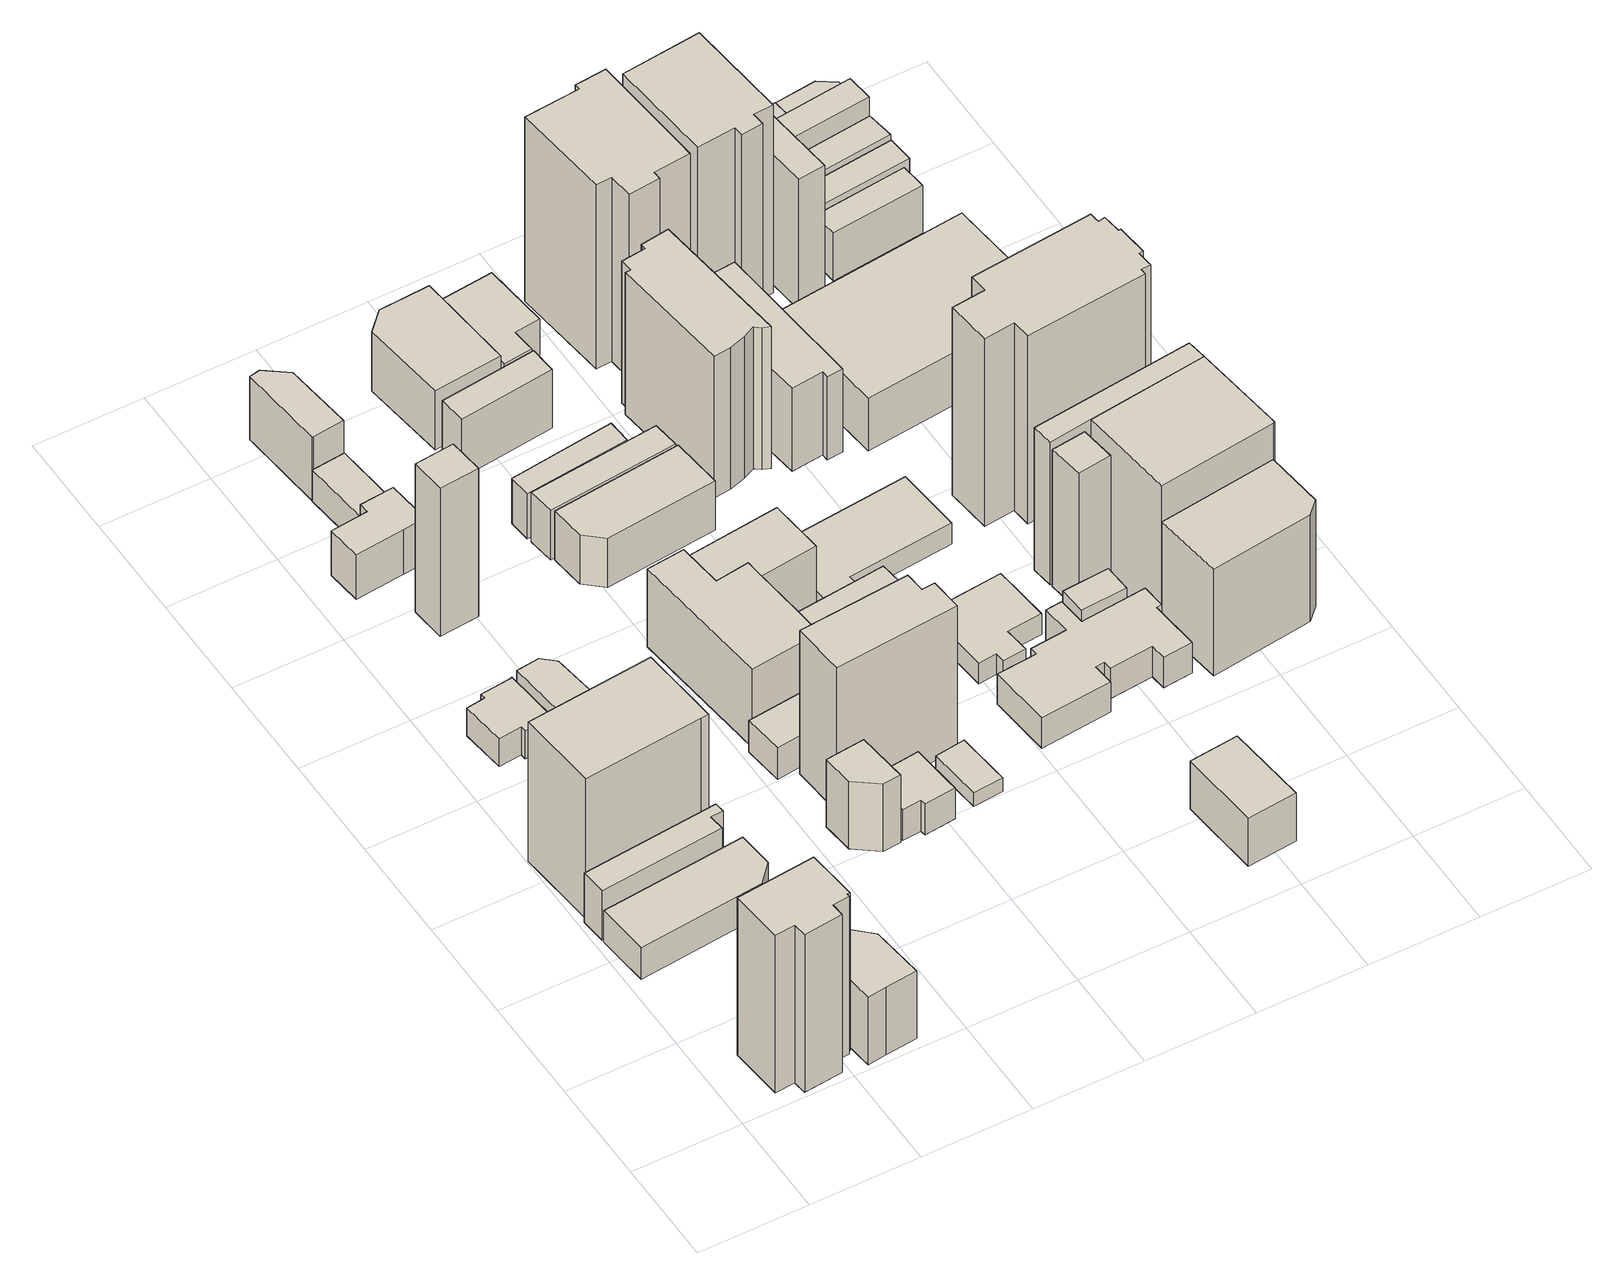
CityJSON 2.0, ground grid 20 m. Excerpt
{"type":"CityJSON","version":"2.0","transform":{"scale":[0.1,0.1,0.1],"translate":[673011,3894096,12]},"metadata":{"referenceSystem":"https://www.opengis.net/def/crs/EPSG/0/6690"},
"CityObjects":{
"building1":{"type":"Building","attributes":{"class":"9999","usage":"412","measuredHeight":35,"storeysAboveGround":12,"BuildingDetailAttribute.totalFloorArea":1967.22,"BuildingDetailAttribute.buildingFootprintArea":163.94,"BuildingDetailAttribute.buildingRoofEdgeArea":163.94,"BuildingDetailAttribute.urbanPlanType":"21","BuildingDetailAttribute.landUseType":"211","BuildingDetailAttribute.surveyYear":2021,"BuildingIDAttribute.prefecture":"23","BuildingIDAttribute.city":"23106"},"address":[{"country":"日本","locality":"愛知県名古屋市中区丸の内二丁目１４０８"}],"geometry":[{"type":"Solid","lod":"1","boundaries":[[[[0,1,2,3,4,5,6,7,8,9]],[[8,10,11,9]],[[7,12,10,8]],[[6,13,12,7]],[[5,14,13,6]],[[4,15,14,5]],[[3,16,15,4]],[[2,17,16,3]],[[1,18,17,2]],[[0,19,18,1]],[[9,11,19,0]],[[10,12,13,14,15,16,17,18,19,11]]]]}]},
"building2":{"type":"Building","attributes":{"class":"3001","usage":"402","measuredHeight":7.3,"storeysAboveGround":1,"BuildingDetailAttribute.totalFloorArea":253.87,"BuildingDetailAttribute.buildingFootprintArea":253.87,"BuildingDetailAttribute.buildingRoofEdgeArea":253.87,"BuildingDetailAttribute.urbanPlanType":"21","BuildingDetailAttribute.landUseType":"213","BuildingDetailAttribute.surveyYear":2021,"BuildingIDAttribute.prefecture":"23","BuildingIDAttribute.city":"23106"},"address":[{"country":"日本","locality":"愛知県名古屋市"}],"geometry":[{"type":"Solid","lod":"1","boundaries":[[[[20,21,22,23,24]],[[23,25,26,24]],[[22,27,25,23]],[[21,28,27,22]],[[20,29,28,21]],[[24,26,29,20]],[[25,27,28,29,26]]]]}]},
"building3":{"type":"Building","attributes":{"class":"3003","usage":"414","measuredHeight":11.6,"storeysAboveGround":3,"BuildingDetailAttribute.totalFloorArea":333.64,"BuildingDetailAttribute.buildingFootprintArea":111.21,"BuildingDetailAttribute.buildingRoofEdgeArea":111.21,"BuildingDetailAttribute.urbanPlanType":"21","BuildingDetailAttribute.landUseType":"211","BuildingDetailAttribute.surveyYear":2021,"BuildingIDAttribute.prefecture":"23","BuildingIDAttribute.city":"23106"},"address":[{"country":"日本","locality":"愛知県名古屋市"}],"geometry":[{"type":"Solid","lod":"1","boundaries":[[[[30,31,32,33,34,35]],[[34,36,37,35]],[[33,38,36,34]],[[32,39,38,33]],[[31,40,39,32]],[[30,41,40,31]],[[35,37,41,30]],[[36,38,39,40,41,37]]]]}]},
"building4":{"type":"Building","attributes":{"class":"3002","usage":"401","measuredHeight":17,"storeysAboveGround":4,"BuildingDetailAttribute.totalFloorArea":493.16,"BuildingDetailAttribute.buildingFootprintArea":123.29,"BuildingDetailAttribute.buildingRoofEdgeArea":123.29,"BuildingDetailAttribute.urbanPlanType":"21","BuildingDetailAttribute.landUseType":"212","BuildingDetailAttribute.surveyYear":2021,"BuildingIDAttribute.prefecture":"23","BuildingIDAttribute.city":"23106"},"address":[{"country":"日本","locality":"愛知県名古屋市"}],"geometry":[{"type":"Solid","lod":"1","boundaries":[[[[42,43,44,45,46,47,48]],[[47,49,50,48]],[[46,51,49,47]],[[45,52,51,46]],[[44,53,52,45]],[[43,54,53,44]],[[42,55,54,43]],[[48,50,55,42]],[[49,51,52,53,54,55,50]]]]}]},
"building5":{"type":"Building","attributes":{"class":"3002","usage":"401","measuredHeight":33,"storeysAboveGround":9,"BuildingDetailAttribute.totalFloorArea":3153.85,"BuildingDetailAttribute.buildingFootprintArea":350.43,"BuildingDetailAttribute.buildingRoofEdgeArea":350.43,"BuildingDetailAttribute.urbanPlanType":"21","BuildingDetailAttribute.landUseType":"212","BuildingDetailAttribute.surveyYear":2021,"BuildingIDAttribute.prefecture":"23","BuildingIDAttribute.city":"23106"},"address":[{"country":"日本","locality":"愛知県名古屋市"}],"geometry":[{"type":"Solid","lod":"1","boundaries":[[[[56,57,58,59,60]],[[59,61,62,60]],[[58,63,61,59]],[[57,64,63,58]],[[56,65,64,57]],[[60,62,65,56]],[[61,63,64,65,62]]]]}]},
"building6":{"type":"Building","attributes":{"class":"3001","usage":"411","measuredHeight":8.2,"storeysAboveGround":2,"BuildingDetailAttribute.totalFloorArea":179.06,"BuildingDetailAttribute.buildingFootprintArea":89.53,"BuildingDetailAttribute.buildingRoofEdgeArea":89.53,"BuildingDetailAttribute.urbanPlanType":"21","BuildingDetailAttribute.landUseType":"211","BuildingDetailAttribute.surveyYear":2021,"BuildingIDAttribute.prefecture":"23","BuildingIDAttribute.city":"23106"},"address":[{"country":"日本","locality":"愛知県名古屋市"}],"geometry":[{"type":"Solid","lod":"1","boundaries":[[[[66,67,68,69,70,71,72,73,74]],[[73,75,76,74]],[[72,77,75,73]],[[71,78,77,72]],[[70,79,78,71]],[[69,80,79,70]],[[68,81,80,69]],[[67,82,81,68]],[[66,83,82,67]],[[74,76,83,66]],[[75,77,78,79,80,81,82,83,76]]]]}]},
"building7":{"type":"Building","attributes":{"class":"3001","usage":"402","measuredHeight":7.1,"storeysAboveGround":2,"BuildingDetailAttribute.totalFloorArea":137.17,"BuildingDetailAttribute.buildingFootprintArea":68.58,"BuildingDetailAttribute.buildingRoofEdgeArea":68.58,"BuildingDetailAttribute.urbanPlanType":"21","BuildingDetailAttribute.landUseType":"223","BuildingDetailAttribute.surveyYear":2021,"BuildingIDAttribute.prefecture":"23","BuildingIDAttribute.city":"23106"},"address":[{"country":"日本","locality":"愛知県名古屋市"}],"geometry":[{"type":"Solid","lod":"1","boundaries":[[[[84,85,86,87,88]],[[87,89,90,88]],[[86,91,89,87]],[[85,92,91,86]],[[84,93,92,85]],[[88,90,93,84]],[[89,91,92,93,90]]]]}]},
"building8":{"type":"Building","attributes":{"class":"9999","usage":"414","measuredHeight":33.9,"storeysAboveGround":2,"BuildingDetailAttribute.totalFloorArea":96.45,"BuildingDetailAttribute.buildingFootprintArea":48.23,"BuildingDetailAttribute.buildingRoofEdgeArea":48.23,"BuildingDetailAttribute.urbanPlanType":"21","BuildingDetailAttribute.landUseType":"211","BuildingDetailAttribute.surveyYear":2021,"BuildingIDAttribute.prefecture":"23","BuildingIDAttribute.city":"23106"},"address":[{"country":"日本","locality":"愛知県名古屋市"}],"geometry":[{"type":"Solid","lod":"1","boundaries":[[[[94,95,96,97]],[[96,98,99,97]],[[95,100,98,96]],[[94,101,100,95]],[[97,99,101,94]],[[98,100,101,99]]]]}]},
"building9":{"type":"Building","attributes":{"class":"3001","usage":"413","measuredHeight":24.9,"storeysAboveGround":2,"BuildingDetailAttribute.totalFloorArea":191.97,"BuildingDetailAttribute.buildingFootprintArea":95.98,"BuildingDetailAttribute.buildingRoofEdgeArea":95.98,"BuildingDetailAttribute.urbanPlanType":"21","BuildingDetailAttribute.landUseType":"212","BuildingDetailAttribute.surveyYear":2021,"BuildingIDAttribute.prefecture":"23","BuildingIDAttribute.city":"23106"},"address":[{"country":"日本","locality":"愛知県名古屋市"}],"geometry":[{"type":"Solid","lod":"1","boundaries":[[[[102,103,104,105,106,107,108]],[[107,109,110,108]],[[106,111,109,107]],[[105,112,111,106]],[[104,113,112,105]],[[103,114,113,104]],[[102,115,114,103]],[[108,110,115,102]],[[109,111,112,113,114,115,110]]]]}]},
"building10":{"type":"Building","attributes":{"class":"9999","usage":"413","measuredHeight":33,"storeysAboveGround":2,"BuildingDetailAttribute.totalFloorArea":150.13,"BuildingDetailAttribute.buildingFootprintArea":75.07,"BuildingDetailAttribute.buildingRoofEdgeArea":75.07,"BuildingDetailAttribute.urbanPlanType":"21","BuildingDetailAttribute.landUseType":"212","BuildingDetailAttribute.surveyYear":2021,"BuildingIDAttribute.prefecture":"23","BuildingIDAttribute.city":"23106"},"address":[{"country":"日本","locality":"愛知県名古屋市"}],"geometry":[{"type":"Solid","lod":"1","boundaries":[[[[116,117,118,119]],[[118,120,121,119]],[[117,122,120,118]],[[116,123,122,117]],[[119,121,123,116]],[[120,122,123,121]]]]}]},
"building11":{"type":"Building","attributes":{"class":"3002","usage":"401","measuredHeight":17.7,"storeysAboveGround":4,"BuildingDetailAttribute.totalFloorArea":360.26,"BuildingDetailAttribute.buildingFootprintArea":90.07,"BuildingDetailAttribute.buildingRoofEdgeArea":90.07,"BuildingDetailAttribute.urbanPlanType":"21","BuildingDetailAttribute.landUseType":"212","BuildingDetailAttribute.surveyYear":2021,"BuildingIDAttribute.prefecture":"23","BuildingIDAttribute.city":"23106"},"address":[{"country":"日本","locality":"愛知県名古屋市"}],"geometry":[{"type":"Solid","lod":"1","boundaries":[[[[124,125,126,127,128,129]],[[128,130,131,129]],[[127,132,130,128]],[[126,133,132,127]],[[125,134,133,126]],[[124,135,134,125]],[[129,131,135,124]],[[130,132,133,134,135,131]]]]}]},
"building12":{"type":"Building","attributes":{"class":"3002","usage":"402","measuredHeight":32,"storeysAboveGround":4,"BuildingDetailAttribute.totalFloorArea":243.17,"BuildingDetailAttribute.buildingFootprintArea":60.79,"BuildingDetailAttribute.buildingRoofEdgeArea":60.79,"BuildingDetailAttribute.urbanPlanType":"21","BuildingDetailAttribute.landUseType":"212","BuildingDetailAttribute.surveyYear":2021,"BuildingIDAttribute.prefecture":"23","BuildingIDAttribute.city":"23106"},"address":[{"country":"日本","locality":"愛知県名古屋市"}],"geometry":[{"type":"Solid","lod":"1","boundaries":[[[[136,137,138,139,140]],[[139,141,142,140]],[[138,143,141,139]],[[137,144,143,138]],[[136,145,144,137]],[[140,142,145,136]],[[141,143,144,145,142]]]]}]},
"building13":{"type":"Building","attributes":{"class":"3001","usage":"411","measuredHeight":9,"storeysAboveGround":2,"BuildingDetailAttribute.totalFloorArea":138.53,"BuildingDetailAttribute.buildingFootprintArea":69.26,"BuildingDetailAttribute.buildingRoofEdgeArea":69.26,"BuildingDetailAttribute.urbanPlanType":"21","BuildingDetailAttribute.landUseType":"211","BuildingDetailAttribute.surveyYear":2021,"BuildingIDAttribute.prefecture":"23","BuildingIDAttribute.city":"23106"},"address":[{"country":"日本","locality":"愛知県名古屋市"}],"geometry":[{"type":"Solid","lod":"1","boundaries":[[[[146,147,148,149]],[[148,150,151,149]],[[147,152,150,148]],[[146,153,152,147]],[[149,151,153,146]],[[150,152,153,151]]]]}]},
"building14":{"type":"Building","attributes":{"class":"3001","usage":"413","measuredHeight":8.8,"storeysAboveGround":2,"BuildingDetailAttribute.totalFloorArea":172.26,"BuildingDetailAttribute.buildingFootprintArea":86.13,"BuildingDetailAttribute.buildingRoofEdgeArea":86.13,"BuildingDetailAttribute.urbanPlanType":"21","BuildingDetailAttribute.landUseType":"212","BuildingDetailAttribute.surveyYear":2021,"BuildingIDAttribute.prefecture":"23","BuildingIDAttribute.city":"23106"},"address":[{"country":"日本","locality":"愛知県名古屋市"}],"geometry":[{"type":"Solid","lod":"1","boundaries":[[[[154,155,156,157,158,159]],[[158,160,161,159]],[[157,162,160,158]],[[156,163,162,157]],[[155,164,163,156]],[[154,165,164,155]],[[159,161,165,154]],[[160,162,163,164,165,161]]]]}]},
"building15":{"type":"Building","attributes":{"class":"9999","usage":"402","measuredHeight":18.3,"storeysAboveGround":4,"BuildingDetailAttribute.totalFloorArea":1229.22,"BuildingDetailAttribute.buildingFootprintArea":307.3,"BuildingDetailAttribute.buildingRoofEdgeArea":307.3,"BuildingDetailAttribute.urbanPlanType":"21","BuildingDetailAttribute.landUseType":"212","BuildingDetailAttribute.surveyYear":2021,"BuildingIDAttribute.prefecture":"23","BuildingIDAttribute.city":"23106"},"address":[{"country":"日本","locality":"愛知県名古屋市"}],"geometry":[{"type":"Solid","lod":"1","boundaries":[[[[166,167,168,169,170,171,172,173,174,175]],[[174,176,177,175]],[[173,178,176,174]],[[172,179,178,173]],[[171,180,179,172]],[[170,181,180,171]],[[169,182,181,170]],[[168,183,182,169]],[[167,184,183,168]],[[166,185,184,167]],[[175,177,185,166]],[[176,178,179,180,181,182,183,184,185,177]]]]}]},
"building16":{"type":"Building","attributes":{"class":"3002","usage":"401","measuredHeight":36.9,"storeysAboveGround":9,"BuildingDetailAttribute.totalFloorArea":1918.7,"BuildingDetailAttribute.buildingFootprintArea":213.19,"BuildingDetailAttribute.buildingRoofEdgeArea":213.19,"BuildingDetailAttribute.urbanPlanType":"21","BuildingDetailAttribute.landUseType":"212","BuildingDetailAttribute.surveyYear":2021,"BuildingIDAttribute.prefecture":"23","BuildingIDAttribute.city":"23106"},"address":[{"country":"日本","locality":"愛知県名古屋市"}],"geometry":[{"type":"Solid","lod":"1","boundaries":[[[[186,187,188,189,190,191]],[[190,192,193,191]],[[189,194,192,190]],[[188,195,194,189]],[[187,196,195,188]],[[186,197,196,187]],[[191,193,197,186]],[[192,194,195,196,197,193]]]]}]},
"building17":{"type":"Building","attributes":{"class":"3001","usage":"431","measuredHeight":-9999,"storeysAboveGround":1,"BuildingDetailAttribute.totalFloorArea":55.11,"BuildingDetailAttribute.buildingFootprintArea":55.11,"BuildingDetailAttribute.buildingRoofEdgeArea":55.11,"BuildingDetailAttribute.urbanPlanType":"21","BuildingDetailAttribute.landUseType":"213","BuildingDetailAttribute.surveyYear":2021,"BuildingIDAttribute.prefecture":"23","BuildingIDAttribute.city":"23106"},"address":[{"country":"日本","locality":"愛知県名古屋市"}],"geometry":[{"type":"Solid","lod":"1","boundaries":[[[[198,199,200,201]],[[200,202,203,201]],[[199,204,202,200]],[[198,205,204,199]],[[201,203,205,198]],[[202,204,205,203]]]]}]},
"building18":{"type":"Building","attributes":{"class":"3002","usage":"411","measuredHeight":13,"storeysAboveGround":3,"BuildingDetailAttribute.totalFloorArea":243.88,"BuildingDetailAttribute.buildingFootprintArea":81.29,"BuildingDetailAttribute.buildingRoofEdgeArea":81.29,"BuildingDetailAttribute.urbanPlanType":"21","BuildingDetailAttribute.landUseType":"211","BuildingDetailAttribute.surveyYear":2021,"BuildingIDAttribute.prefecture":"23","BuildingIDAttribute.city":"23106"},"address":[{"country":"日本","locality":"愛知県名古屋市"}],"geometry":[{"type":"Solid","lod":"1","boundaries":[[[[206,207,208,209]],[[208,210,211,209]],[[207,212,210,208]],[[206,213,212,207]],[[209,211,213,206]],[[210,212,213,211]]]]}]},
"building19":{"type":"Building","attributes":{"class":"3001","usage":"401","measuredHeight":13.9,"storeysAboveGround":3,"BuildingDetailAttribute.totalFloorArea":665.16,"BuildingDetailAttribute.buildingFootprintArea":221.72,"BuildingDetailAttribute.buildingRoofEdgeArea":221.72,"BuildingDetailAttribute.urbanPlanType":"21","BuildingDetailAttribute.landUseType":"212","BuildingDetailAttribute.surveyYear":2021,"BuildingIDAttribute.prefecture":"23","BuildingIDAttribute.city":"23106"},"address":[{"country":"日本","locality":"愛知県名古屋市"}],"geometry":[{"type":"Solid","lod":"1","boundaries":[[[[214,215,216,217,218]],[[217,219,220,218]],[[216,221,219,217]],[[215,222,221,216]],[[214,223,222,215]],[[218,220,223,214]],[[219,221,222,223,220]]]]}]},
"building20":{"type":"Building","attributes":{"class":"9999","usage":"402","measuredHeight":17.3,"storeysAboveGround":4,"BuildingDetailAttribute.totalFloorArea":688.52,"BuildingDetailAttribute.buildingFootprintArea":172.13,"BuildingDetailAttribute.buildingRoofEdgeArea":172.13,"BuildingDetailAttribute.urbanPlanType":"21","BuildingDetailAttribute.landUseType":"212","BuildingDetailAttribute.surveyYear":2021,"BuildingIDAttribute.prefecture":"23","BuildingIDAttribute.city":"23106"},"address":[{"country":"日本","locality":"愛知県名古屋市"}],"geometry":[{"type":"Solid","lod":"1","boundaries":[[[[174,173,172,224,225,175]],[[225,226,227,175]],[[224,228,226,225]],[[172,229,228,224]],[[173,230,229,172]],[[174,231,230,173]],[[175,227,231,174]],[[226,228,229,230,231,227]]]]}]},
"building21":{"type":"Building","attributes":{"class":"3002","usage":"402","measuredHeight":18.3,"storeysAboveGround":4,"BuildingDetailAttribute.totalFloorArea":977.71,"BuildingDetailAttribute.buildingFootprintArea":244.43,"BuildingDetailAttribute.buildingRoofEdgeArea":244.43,"BuildingDetailAttribute.urbanPlanType":"21","BuildingDetailAttribute.landUseType":"212","BuildingDetailAttribute.surveyYear":2021,"BuildingIDAttribute.prefecture":"23","BuildingIDAttribute.city":"23106"},"address":[{"country":"日本","locality":"愛知県名古屋市"}],"geometry":[{"type":"Solid","lod":"1","boundaries":[[[[232,233,234,235,236,237,238,239]],[[238,240,183,239]],[[237,241,240,238]],[[236,242,241,237]],[[235,243,242,236]],[[234,244,243,235]],[[233,185,244,234]],[[232,184,185,233]],[[239,183,184,232]],[[240,241,242,243,244,185,184,183]]]]}]},
"building22":{"type":"Building","attributes":{"class":"3002","usage":"401","measuredHeight":14,"storeysAboveGround":3,"BuildingDetailAttribute.totalFloorArea":354.34,"BuildingDetailAttribute.buildingFootprintArea":118.11,"BuildingDetailAttribute.buildingRoofEdgeArea":118.11,"BuildingDetailAttribute.urbanPlanType":"21","BuildingDetailAttribute.landUseType":"212","BuildingDetailAttribute.surveyYear":2021,"BuildingIDAttribute.prefecture":"23","BuildingIDAttribute.city":"23106"},"address":[{"country":"日本","locality":"愛知県名古屋市"}],"geometry":[{"type":"Solid","lod":"1","boundaries":[[[[245,246,247,248]],[[247,249,250,248]],[[246,251,249,247]],[[245,252,251,246]],[[248,250,252,245]],[[249,251,252,250]]]]}]},
"building23":{"type":"Building","attributes":{"class":"3002","usage":"422","measuredHeight":16,"storeysAboveGround":4,"BuildingDetailAttribute.totalFloorArea":348.71,"BuildingDetailAttribute.buildingFootprintArea":87.18,"BuildingDetailAttribute.buildingRoofEdgeArea":87.18,"BuildingDetailAttribute.urbanPlanType":"21","BuildingDetailAttribute.landUseType":"214","BuildingDetailAttribute.surveyYear":2021,"BuildingIDAttribute.prefecture":"23","BuildingIDAttribute.city":"23106"},"address":[{"country":"日本","locality":"愛知県名古屋市"}],"geometry":[{"type":"Solid","lod":"1","boundaries":[[[[253,254,255,256]],[[255,257,258,256]],[[254,259,257,255]],[[253,260,259,254]],[[256,258,260,253]],[[257,259,260,258]]]]}]},
"building24":{"type":"Building","attributes":{"class":"3002","usage":"422","measuredHeight":17.1,"storeysAboveGround":3,"BuildingDetailAttribute.totalFloorArea":712.61,"BuildingDetailAttribute.buildingFootprintArea":237.54,"BuildingDetailAttribute.buildingRoofEdgeArea":237.54,"BuildingDetailAttribute.urbanPlanType":"21","BuildingDetailAttribute.landUseType":"214","BuildingDetailAttribute.surveyYear":2021,"BuildingIDAttribute.prefecture":"23","BuildingIDAttribute.city":"23106"},"address":[{"country":"日本","locality":"愛知県名古屋市"}],"geometry":[{"type":"Solid","lod":"1","boundaries":[[[[261,262,263,264,265]],[[264,266,267,265]],[[263,268,266,264]],[[262,269,268,263]],[[261,270,269,262]],[[265,267,270,261]],[[266,268,269,270,267]]]]}]},
"building25":{"type":"Building","attributes":{"class":"3001","usage":"402","measuredHeight":10,"storeysAboveGround":2,"BuildingDetailAttribute.totalFloorArea":295.57,"BuildingDetailAttribute.buildingFootprintArea":147.79,"BuildingDetailAttribute.buildingRoofEdgeArea":147.79,"BuildingDetailAttribute.urbanPlanType":"21","BuildingDetailAttribute.landUseType":"212","BuildingDetailAttribute.surveyYear":2021,"BuildingIDAttribute.prefecture":"23","BuildingIDAttribute.city":"23106"},"address":[{"country":"日本","locality":"愛知県名古屋市"}],"geometry":[{"type":"Solid","lod":"1","boundaries":[[[[271,272,273,274,275,276]],[[275,277,278,276]],[[274,279,277,275]],[[273,280,279,274]],[[272,281,280,273]],[[271,282,281,272]],[[276,278,282,271]],[[277,279,280,281,282,278]]]]}]},
"building26":{"type":"Building","attributes":{"class":"3001","usage":"402","measuredHeight":13.3,"storeysAboveGround":1,"BuildingDetailAttribute.totalFloorArea":451.7,"BuildingDetailAttribute.buildingFootprintArea":451.7,"BuildingDetailAttribute.buildingRoofEdgeArea":451.7,"BuildingDetailAttribute.urbanPlanType":"21","BuildingDetailAttribute.landUseType":"212","BuildingDetailAttribute.surveyYear":2021,"BuildingIDAttribute.prefecture":"23","BuildingIDAttribute.city":"23106"},"address":[{"country":"日本","locality":"愛知県名古屋市"}],"geometry":[{"type":"Solid","lod":"1","boundaries":[[[[235,234,283,284,285,286,287,288,289,290,291,292,236]],[[292,293,294,236]],[[291,295,293,292]],[[290,296,295,291]],[[289,297,296,290]],[[288,298,297,289]],[[287,299,298,288]],[[286,300,299,287]],[[285,301,300,286]],[[284,302,301,285]],[[283,303,302,284]],[[234,304,303,283]],[[235,305,304,234]],[[236,294,305,235]],[[293,295,296,297,298,299,300,301,302,303,304,305,294]]]]}]},
"building27":{"type":"Building","attributes":{"class":"3002","usage":"411","measuredHeight":13.7,"storeysAboveGround":3,"BuildingDetailAttribute.totalFloorArea":412.13,"BuildingDetailAttribute.buildingFootprintArea":137.38,"BuildingDetailAttribute.buildingRoofEdgeArea":137.38,"BuildingDetailAttribute.urbanPlanType":"21","BuildingDetailAttribute.landUseType":"211","BuildingDetailAttribute.surveyYear":2021,"BuildingIDAttribute.prefecture":"23","BuildingIDAttribute.city":"23106"},"address":[{"country":"日本","locality":"愛知県名古屋市"}],"geometry":[{"type":"Solid","lod":"1","boundaries":[[[[306,307,308,309]],[[308,310,311,309]],[[307,312,310,308]],[[306,313,312,307]],[[309,311,313,306]],[[310,312,313,311]]]]}]},
"building28":{"type":"Building","attributes":{"class":"3001","usage":"402","measuredHeight":11.6,"storeysAboveGround":1,"BuildingDetailAttribute.totalFloorArea":178.53,"BuildingDetailAttribute.buildingFootprintArea":178.53,"BuildingDetailAttribute.buildingRoofEdgeArea":178.53,"BuildingDetailAttribute.urbanPlanType":"21","BuildingDetailAttribute.landUseType":"212","BuildingDetailAttribute.surveyYear":2021,"BuildingIDAttribute.prefecture":"23","BuildingIDAttribute.city":"23106"},"address":[{"country":"日本","locality":"愛知県名古屋市"}],"geometry":[{"type":"Solid","lod":"1","boundaries":[[[[314,315,316,317,318,319,320,321,322]],[[321,293,295,322]],[[320,323,293,321]],[[319,324,323,320]],[[318,325,324,319]],[[317,326,325,318]],[[316,327,326,317]],[[315,328,327,316]],[[314,329,328,315]],[[322,295,329,314]],[[293,323,324,325,326,327,328,329,295]]]]}]},
"building29":{"type":"Building","attributes":{"class":"3002","usage":"401","measuredHeight":37.5,"storeysAboveGround":9,"BuildingDetailAttribute.totalFloorArea":2413.82,"BuildingDetailAttribute.buildingFootprintArea":268.2,"BuildingDetailAttribute.buildingRoofEdgeArea":268.2,"BuildingDetailAttribute.urbanPlanType":"21","BuildingDetailAttribute.landUseType":"212","BuildingDetailAttribute.surveyYear":2021,"BuildingIDAttribute.prefecture":"23","BuildingIDAttribute.city":"23106"},"address":[{"country":"日本","locality":"愛知県名古屋市"}],"geometry":[{"type":"Solid","lod":"1","boundaries":[[[[330,331,332,333,334,335,336,337,338,339,340,341]],[[340,342,343,341]],[[339,344,342,340]],[[338,345,344,339]],[[337,346,345,338]],[[336,347,346,337]],[[335,348,347,336]],[[334,349,348,335]],[[333,350,349,334]],[[332,351,350,333]],[[331,352,351,332]],[[330,353,352,331]],[[341,343,353,330]],[[342,344,345,346,347,348,349,350,351,352,353,343]]]]}]},
"building30":{"type":"Building","attributes":{"class":"3001","usage":"402","measuredHeight":8.7,"storeysAboveGround":2,"BuildingDetailAttribute.totalFloorArea":711.29,"BuildingDetailAttribute.buildingFootprintArea":355.65,"BuildingDetailAttribute.buildingRoofEdgeArea":355.65,"BuildingDetailAttribute.urbanPlanType":"21","BuildingDetailAttribute.landUseType":"212","BuildingDetailAttribute.surveyYear":2021,"BuildingIDAttribute.prefecture":"23","BuildingIDAttribute.city":"23106"},"address":[{"country":"日本","locality":"愛知県名古屋市"}],"geometry":[{"type":"Solid","lod":"1","boundaries":[[[[354,355,356,357,358,359,360,361,362,363,364,365,366,367,368,369,370,371]],[[370,372,373,371]],[[369,374,372,370]],[[368,375,374,369]],[[367,376,375,368]],[[366,377,376,367]],[[365,378,377,366]],[[364,379,378,365]],[[363,380,379,364]],[[362,381,380,363]],[[361,382,381,362]],[[360,383,382,361]],[[359,384,383,360]],[[358,385,384,359]],[[357,386,385,358]],[[356,387,386,357]],[[355,388,387,356]],[[354,389,388,355]],[[371,373,389,354]],[[372,374,375,376,377,378,379,380,381,382,383,384,385,386,387,388,389,373]]]]}]},
"building31":{"type":"Building","attributes":{"class":"3002","usage":"422","measuredHeight":41.9,"storeysAboveGround":8,"BuildingDetailAttribute.totalFloorArea":2730.49,"BuildingDetailAttribute.buildingFootprintArea":341.31,"BuildingDetailAttribute.buildingRoofEdgeArea":341.31,"BuildingDetailAttribute.urbanPlanType":"21","BuildingDetailAttribute.landUseType":"214","BuildingDetailAttribute.surveyYear":2021,"BuildingIDAttribute.prefecture":"23","BuildingIDAttribute.city":"23106"},"address":[{"country":"日本","locality":"愛知県名古屋市"}],"geometry":[{"type":"Solid","lod":"1","boundaries":[[[[390,391,392,393,394,395,396,397,398,399]],[[398,400,401,399]],[[397,402,400,398]],[[396,403,402,397]],[[395,404,403,396]],[[394,405,404,395]],[[393,406,405,394]],[[392,407,406,393]],[[391,408,407,392]],[[390,409,408,391]],[[399,401,409,390]],[[400,402,403,404,405,406,407,408,409,401]]]]}]},
"building32":{"type":"Building","attributes":{"class":"3002","usage":"412","measuredHeight":21.4,"storeysAboveGround":15,"BuildingDetailAttribute.totalFloorArea":3738.19,"BuildingDetailAttribute.buildingFootprintArea":249.21,"BuildingDetailAttribute.buildingRoofEdgeArea":249.21,"BuildingDetailAttribute.urbanPlanType":"21","BuildingDetailAttribute.landUseType":"211","BuildingDetailAttribute.surveyYear":2021,"BuildingIDAttribute.prefecture":"23","BuildingIDAttribute.city":"23106"},"address":[{"country":"日本","locality":"愛知県名古屋市中区丸の内二丁目６２１"}],"geometry":[{"type":"Solid","lod":"1","boundaries":[[[[410,411,412,413,414,415]],[[414,416,417,415]],[[413,418,416,414]],[[412,419,418,413]],[[411,420,419,412]],[[410,421,420,411]],[[415,417,421,410]],[[416,418,419,420,421,417]]]]}]},
"building33":{"type":"Building","attributes":{"class":"3001","usage":"402","measuredHeight":24.6,"storeysAboveGround":2,"BuildingDetailAttribute.totalFloorArea":85.78,"BuildingDetailAttribute.buildingFootprintArea":42.89,"BuildingDetailAttribute.buildingRoofEdgeArea":42.89,"BuildingDetailAttribute.urbanPlanType":"21","BuildingDetailAttribute.landUseType":"212","BuildingDetailAttribute.surveyYear":2021,"BuildingIDAttribute.prefecture":"23","BuildingIDAttribute.city":"23106"},"address":[{"country":"日本","locality":"愛知県名古屋市"}],"geometry":[{"type":"Solid","lod":"1","boundaries":[[[[422,423,424,425]],[[424,426,427,425]],[[423,428,426,424]],[[422,429,428,423]],[[425,427,429,422]],[[426,428,429,427]]]]}]},
"building34":{"type":"Building","attributes":{"class":"3002","usage":"401","measuredHeight":31.5,"storeysAboveGround":1,"BuildingDetailAttribute.totalFloorArea":40.39,"BuildingDetailAttribute.buildingFootprintArea":40.39,"BuildingDetailAttribute.buildingRoofEdgeArea":40.39,"BuildingDetailAttribute.urbanPlanType":"21","BuildingDetailAttribute.landUseType":"212","BuildingDetailAttribute.surveyYear":2021,"BuildingIDAttribute.prefecture":"23","BuildingIDAttribute.city":"23106"},"address":[{"country":"日本","locality":"愛知県名古屋市"}],"geometry":[{"type":"Solid","lod":"1","boundaries":[[[[430,431,432,433]],[[432,434,435,433]],[[431,436,434,432]],[[430,437,436,431]],[[433,435,437,430]],[[434,436,437,435]]]]}]},
"building35":{"type":"Building","attributes":{"class":"3002","usage":"412","measuredHeight":41.8,"storeysAboveGround":14,"BuildingDetailAttribute.totalFloorArea":4089.54,"BuildingDetailAttribute.buildingFootprintArea":292.11,"BuildingDetailAttribute.buildingRoofEdgeArea":292.11,"BuildingDetailAttribute.urbanPlanType":"21","BuildingDetailAttribute.landUseType":"211","BuildingDetailAttribute.surveyYear":2021,"BuildingIDAttribute.prefecture":"23","BuildingIDAttribute.city":"23106"},"address":[{"country":"日本","locality":"愛知県名古屋市中区丸の内二丁目６０８"}],"geometry":[{"type":"Solid","lod":"1","boundaries":[[[[438,439,440,441,442,443,444,445]],[[444,446,447,445]],[[443,448,446,444]],[[442,449,448,443]],[[441,450,449,442]],[[440,451,450,441]],[[439,452,451,440]],[[438,453,452,439]],[[445,447,453,438]],[[446,448,449,450,451,452,453,447]]]]}]},
"building36":{"type":"Building","attributes":{"class":"3002","usage":"414","measuredHeight":34.7,"storeysAboveGround":8,"BuildingDetailAttribute.totalFloorArea":2204.25,"BuildingDetailAttribute.buildingFootprintArea":275.53,"BuildingDetailAttribute.buildingRoofEdgeArea":275.53,"BuildingDetailAttribute.urbanPlanType":"21","BuildingDetailAttribute.landUseType":"211","BuildingDetailAttribute.surveyYear":2021,"BuildingIDAttribute.prefecture":"23","BuildingIDAttribute.city":"23106"},"address":[{"country":"日本","locality":"愛知県名古屋市"}],"geometry":[{"type":"Solid","lod":"1","boundaries":[[[[454,455,456,457,458]],[[457,459,460,458]],[[456,461,459,457]],[[455,462,461,456]],[[454,463,462,455]],[[458,460,463,454]],[[459,461,462,463,460]]]]}]},
"building37":{"type":"Building","attributes":{"class":"9999","usage":"401","measuredHeight":34.7,"storeysAboveGround":5,"BuildingDetailAttribute.totalFloorArea":566.83,"BuildingDetailAttribute.buildingFootprintArea":113.37,"BuildingDetailAttribute.buildingRoofEdgeArea":505.24,"BuildingDetailAttribute.urbanPlanType":"21","BuildingDetailAttribute.landUseType":"212","BuildingDetailAttribute.surveyYear":2021,"BuildingIDAttribute.prefecture":"23","BuildingIDAttribute.city":"23106"},"address":[{"country":"日本","locality":"愛知県名古屋市"}],"geometry":[{"type":"Solid","lod":"1","boundaries":[[[[464,465,466,467,468]],[[467,469,470,468]],[[466,471,469,467]],[[465,472,471,466]],[[464,473,472,465]],[[468,470,473,464]],[[469,471,472,473,470]]]]}]},
"building38":{"type":"Building","attributes":{"class":"3002","usage":"401","measuredHeight":34.7,"storeysAboveGround":9,"BuildingDetailAttribute.totalFloorArea":3526.88,"BuildingDetailAttribute.buildingFootprintArea":391.88,"BuildingDetailAttribute.buildingRoofEdgeArea":505.24,"BuildingDetailAttribute.urbanPlanType":"21","BuildingDetailAttribute.landUseType":"212","BuildingDetailAttribute.surveyYear":2021,"BuildingIDAttribute.prefecture":"23","BuildingIDAttribute.city":"23106"},"address":[{"country":"日本","locality":"愛知県名古屋市"}],"geometry":[{"type":"Solid","lod":"1","boundaries":[[[[468,474,454,458,464]],[[458,475,473,464]],[[454,476,475,458]],[[474,477,476,454]],[[468,470,477,474]],[[464,473,470,468]],[[475,476,477,470,473]]]]}]},
"building39":{"type":"Building","attributes":{"class":"3002","usage":"414","measuredHeight":43.7,"storeysAboveGround":13,"BuildingDetailAttribute.totalFloorArea":5415.46,"BuildingDetailAttribute.buildingFootprintArea":416.57,"BuildingDetailAttribute.buildingRoofEdgeArea":416.57,"BuildingDetailAttribute.urbanPlanType":"21","BuildingDetailAttribute.landUseType":"211","BuildingDetailAttribute.surveyYear":2021,"BuildingIDAttribute.prefecture":"23","BuildingIDAttribute.city":"23106"},"address":[{"country":"日本","locality":"愛知県名古屋市"}],"geometry":[{"type":"Solid","lod":"1","boundaries":[[[[478,479,480,481,482,483,484,485,486,487,488,489,490,491,492,493]],[[492,494,495,493]],[[491,496,494,492]],[[490,497,496,491]],[[489,498,497,490]],[[488,499,498,489]],[[487,500,499,488]],[[486,501,500,487]],[[485,502,501,486]],[[484,503,502,485]],[[483,504,503,484]],[[482,505,504,483]],[[481,506,505,482]],[[480,507,506,481]],[[479,508,507,480]],[[478,509,508,479]],[[493,495,509,478]],[[494,496,497,498,499,500,501,502,503,504,505,506,507,508,509,495]]]]}]},
"building40":{"type":"Building","attributes":{"class":"3002","usage":"431","measuredHeight":13.7,"storeysAboveGround":4,"BuildingDetailAttribute.totalFloorArea":3246.55,"BuildingDetailAttribute.buildingFootprintArea":811.64,"BuildingDetailAttribute.buildingRoofEdgeArea":811.64,"BuildingDetailAttribute.urbanPlanType":"21","BuildingDetailAttribute.landUseType":"213","BuildingDetailAttribute.surveyYear":2021,"BuildingIDAttribute.prefecture":"23","BuildingIDAttribute.city":"23106"},"address":[{"country":"日本","locality":"愛知県名古屋市"}],"geometry":[{"type":"Solid","lod":"1","boundaries":[[[[510,511,512,513]],[[512,514,515,513]],[[511,516,514,512]],[[510,517,516,511]],[[513,515,517,510]],[[514,516,517,515]]]]}]},
"building41":{"type":"Building","attributes":{"class":"3002","usage":"401","measuredHeight":33.9,"storeysAboveGround":9,"BuildingDetailAttribute.totalFloorArea":1260.68,"BuildingDetailAttribute.buildingFootprintArea":140.08,"BuildingDetailAttribute.buildingRoofEdgeArea":140.08,"BuildingDetailAttribute.urbanPlanType":"21","BuildingDetailAttribute.landUseType":"212","BuildingDetailAttribute.surveyYear":2021,"BuildingIDAttribute.prefecture":"23","BuildingIDAttribute.city":"23106"},"address":[{"country":"日本","locality":"愛知県名古屋市"}],"geometry":[{"type":"Solid","lod":"1","boundaries":[[[[518,519,520,521]],[[520,522,523,521]],[[519,524,522,520]],[[518,525,524,519]],[[521,523,525,518]],[[522,524,525,523]]]]}]},
"building42":{"type":"Building","attributes":{"class":"3002","usage":"401","measuredHeight":15.9,"storeysAboveGround":4,"BuildingDetailAttribute.totalFloorArea":191.04,"BuildingDetailAttribute.buildingFootprintArea":47.76,"BuildingDetailAttribute.buildingRoofEdgeArea":95.02,"BuildingDetailAttribute.urbanPlanType":"21","BuildingDetailAttribute.landUseType":"212","BuildingDetailAttribute.surveyYear":2021,"BuildingIDAttribute.prefecture":"23","BuildingIDAttribute.city":"23106"},"address":[{"country":"日本","locality":"愛知県名古屋市"}],"geometry":[{"type":"Solid","lod":"1","boundaries":[[[[526,527,528,529]],[[528,530,531,529]],[[527,532,530,528]],[[526,533,532,527]],[[529,531,533,526]],[[530,532,533,531]]]]}]},
"building43":{"type":"Building","attributes":{"class":"3002","usage":"413","measuredHeight":12.6,"storeysAboveGround":3,"BuildingDetailAttribute.totalFloorArea":247.45,"BuildingDetailAttribute.buildingFootprintArea":82.48,"BuildingDetailAttribute.buildingRoofEdgeArea":82.48,"BuildingDetailAttribute.urbanPlanType":"21","BuildingDetailAttribute.landUseType":"212","BuildingDetailAttribute.surveyYear":2021,"BuildingIDAttribute.prefecture":"23","BuildingIDAttribute.city":"23106"},"address":[{"country":"日本","locality":"愛知県名古屋市"}],"geometry":[{"type":"Solid","lod":"1","boundaries":[[[[534,535,536,537]],[[536,538,539,537]],[[535,540,538,536]],[[534,541,540,535]],[[537,539,541,534]],[[538,540,541,539]]]]}]},
"building44":{"type":"Building","attributes":{"class":"3002","usage":"401","measuredHeight":15.8,"storeysAboveGround":3,"BuildingDetailAttribute.totalFloorArea":299.17,"BuildingDetailAttribute.buildingFootprintArea":99.72,"BuildingDetailAttribute.buildingRoofEdgeArea":99.72,"BuildingDetailAttribute.urbanPlanType":"21","BuildingDetailAttribute.landUseType":"212","BuildingDetailAttribute.surveyYear":2021,"BuildingIDAttribute.prefecture":"23","BuildingIDAttribute.city":"23106"},"address":[{"country":"日本","locality":"愛知県名古屋市"}],"geometry":[{"type":"Solid","lod":"1","boundaries":[[[[542,543,544,545]],[[544,546,547,545]],[[543,548,546,544]],[[542,549,548,543]],[[545,547,549,542]],[[546,548,549,547]]]]}]},
"building45":{"type":"Building","attributes":{"class":"3002","usage":"422","measuredHeight":14.3,"storeysAboveGround":5,"BuildingDetailAttribute.totalFloorArea":538.07,"BuildingDetailAttribute.buildingFootprintArea":107.61,"BuildingDetailAttribute.buildingRoofEdgeArea":107.61,"BuildingDetailAttribute.urbanPlanType":"21","BuildingDetailAttribute.landUseType":"214","BuildingDetailAttribute.surveyYear":2021,"BuildingIDAttribute.prefecture":"23","BuildingIDAttribute.city":"23106"},"address":[{"country":"日本","locality":"愛知県名古屋市"}],"geometry":[{"type":"Solid","lod":"1","boundaries":[[[[550,551,552,553]],[[552,554,555,553]],[[551,556,554,552]],[[550,557,556,551]],[[553,555,557,550]],[[554,556,557,555]]]]}]},
"building46":{"type":"Building","attributes":{"class":"9999","usage":"401","measuredHeight":17,"storeysAboveGround":4,"BuildingDetailAttribute.totalFloorArea":413.51,"BuildingDetailAttribute.buildingFootprintArea":103.38,"BuildingDetailAttribute.buildingRoofEdgeArea":103.38,"BuildingDetailAttribute.urbanPlanType":"21","BuildingDetailAttribute.landUseType":"212","BuildingDetailAttribute.surveyYear":2021,"BuildingIDAttribute.prefecture":"23","BuildingIDAttribute.city":"23106"},"address":[{"country":"日本","locality":"愛知県名古屋市"}],"geometry":[{"type":"Solid","lod":"1","boundaries":[[[[558,559,560,561]],[[560,562,563,561]],[[559,564,562,560]],[[558,565,564,559]],[[561,563,565,558]],[[562,564,565,563]]]]}]},
"building47":{"type":"Building","attributes":{"class":"3002","usage":"411","measuredHeight":15.9,"storeysAboveGround":4,"BuildingDetailAttribute.totalFloorArea":189.03,"BuildingDetailAttribute.buildingFootprintArea":47.26,"BuildingDetailAttribute.buildingRoofEdgeArea":95.02,"BuildingDetailAttribute.urbanPlanType":"21","BuildingDetailAttribute.landUseType":"211","BuildingDetailAttribute.surveyYear":2021,"BuildingIDAttribute.prefecture":"23","BuildingIDAttribute.city":"23106"},"address":[{"country":"日本","locality":"愛知県名古屋市"}],"geometry":[{"type":"Solid","lod":"1","boundaries":[[[[566,567,568,569,570]],[[569,571,572,570]],[[568,573,571,569]],[[567,574,573,568]],[[566,575,574,567]],[[570,572,575,566]],[[571,573,574,575,572]]]]}]}
},
"vertices":[
[187,14,10],[115,7,10],[112,32,10],[76,29,10],[67,128,10],[212,142,10],[221,48,10],[216,48,10],[216,42,10],[185,39,10],[216,42,360],[185,39,360],[216,48,360],[221,48,360],[212,142,360],[67,128,360],[76,29,360],[112,32,360],[115,7,360],[187,14,360],
[277,465,10],[283,399,10],[252,365,10],[22,342,10],[13,440,10],[22,342,80],[13,440,80],[252,365,80],[283,399,80],[277,465,80],
[13,444,10],[9,491,10],[258,514,10],[260,496,10],[237,494,10],[240,465,10],[237,494,120],[240,465,120],[260,496,120],[258,514,120],[9,491,120],[13,444,120],
[272,153,10],[311,116,10],[322,17,10],[263,11,10],[229,7,10],[214,147,10],[260,151,10],[214,147,160],[260,151,160],[229,7,160],[263,11,160],[322,17,160],[311,116,160],[272,153,160],
[234,669,10],[248,519,10],[233,518,10],[15,497,10],[1,647,10],[15,497,320],[1,647,320],[233,518,320],[248,519,320],[234,669,320],
[92,931,8],[91,941,8],[151,947,8],[151,948,8],[161,844,8],[110,839,8],[109,849,8],[67,845,8],[58,927,8],[67,845,70],[58,927,70],[109,849,70],[110,839,70],[161,844,70],[151,948,70],[151,947,70],[91,941,70],[92,931,70],
[237,844,9],[172,837,9],[160,948,9],[202,953,9],[225,933,9],[202,953,80],[225,933,80],[160,948,80],[172,837,80],[237,844,80],
[129,1127,11],[123,1192,11],[195,1199,11],[202,1134,11],[195,1199,340],[202,1134,340],[123,1192,340],[129,1127,340],
[181,1356,11],[190,1274,11],[148,1270,11],[59,1261,11],[52,1325,11],[121,1332,11],[119,1350,11],[121,1332,110],[119,1350,110],[52,1325,110],[59,1261,110],[148,1270,110],[190,1274,110],[181,1356,110],
[121,1353,10],[108,1476,10],[169,1482,10],[181,1359,10],[169,1482,80],[181,1359,80],[108,1476,80],[121,1353,80],
[93,1639,9],[113,1642,9],[154,1612,9],[169,1484,9],[111,1478,9],[109,1478,9],[111,1478,150],[109,1478,150],[169,1484,150],[154,1612,150],[113,1642,150],[93,1639,150],
[439,418,10],[433,476,10],[504,483,10],[514,389,10],[481,386,10],[514,389,160],[481,386,160],[504,483,160],[433,476,160],[439,418,160],
[412,674,10],[507,684,10],[515,612,10],[420,601,10],[515,612,80],[420,601,80],[507,684,80],[412,674,80],
[611,388,12],[554,382,12],[552,392,12],[518,389,12],[509,474,12],[602,484,12],[509,474,80],[602,484,80],[518,389,80],[552,392,80],[554,382,80],[611,388,80],
[547,752,7],[555,670,7],[528,667,7],[525,694,7],[423,682,7],[394,949,7],[463,956,7],[472,873,7],[534,881,7],[536,861,7],[534,881,180],[536,861,180],[472,873,180],[463,956,180],[394,949,180],[423,682,180],[525,694,180],[528,667,180],[555,670,180],[547,752,180],
[463,495,11],[455,593,11],[658,609,11],[661,572,11],[685,574,11],[690,514,11],[685,574,330],[690,514,330],[661,572,330],[658,609,330],[455,593,330],[463,495,330],
[648,394,14],[638,492,14],[693,499,14],[703,399,14],[693,499,44],[703,399,44],[638,492,44],[648,394,44],
[542,1259,10],[351,1238,10],[348,1279,10],[539,1302,10],[348,1279,110],[539,1302,110],[351,1238,110],[542,1259,110],
[371,1114,11],[364,1177,11],[599,1201,11],[609,1106,11],[404,1085,11],[609,1106,120],[404,1085,120],[599,1201,120],[364,1177,120],[371,1114,120],
[642,976,7],[652,875,7],[652,875,160],[536,861,160],[642,976,160],[463,956,160],[472,873,160],[534,881,160],
[555,670,13],[547,752,13],[663,764,13],[709,769,13],[720,673,13],[724,630,13],[534,610,13],[528,667,13],[534,610,180],[724,630,180],[720,673,180],[709,769,180],[663,764,180],
[591,1254,10],[597,1205,10],[359,1181,10],[353,1230,10],[359,1181,120],[353,1230,120],[597,1205,120],[591,1254,120],
[501,1471,10],[505,1422,10],[331,1401,10],[326,1451,10],[331,1401,140],[326,1451,140],[505,1422,140],[501,1471,140],
[452,1487,9],[327,1474,9],[307,1632,9],[341,1667,9],[434,1672,9],[341,1667,140],[434,1672,140],[307,1632,140],[327,1474,140],[452,1487,140],
[568,1565,10],[521,1560,10],[525,1517,10],[472,1511,10],[455,1678,10],[555,1688,10],[455,1678,90],[555,1688,90],[472,1511,90],[525,1517,90],[521,1560,90],[568,1565,90],
[652,875,13],[642,976,13],[640,989,13],[894,1014,13],[905,893,13],[712,874,13],[718,810,13],[769,815,13],[775,748,13],[782,680,13],[782,680,60],[720,673,60],[775,748,60],[769,815,60],[718,810,60],[712,874,60],[905,893,60],[894,1014,60],[640,989,60],[642,976,60],[652,875,60],[663,764,60],[709,769,60],
[1037,78,13],[946,69,13],[932,220,13],[1021,229,13],[932,220,120],[1021,229,120],[946,69,120],[1037,78,120],
[915,762,14],[925,656,14],[861,650,14],[866,604,14],[823,599,14],[821,618,14],[788,614,14],[782,680,14],[775,748,14],[788,614,60],[821,618,60],[823,599,60],[866,604,60],[861,650,60],[925,656,60],[915,762,60],
[614,1385,15],[624,1386,15],[622,1409,15],[667,1414,15],[666,1424,15],[718,1431,15],[748,1172,15],[734,1177,15],[724,1185,15],[701,1174,15],[671,1165,15],[640,1162,15],[671,1165,330],[640,1162,330],[701,1174,330],[724,1185,330],[734,1177,330],[748,1172,330],[718,1431,330],[666,1424,330],[667,1414,330],[622,1409,330],[624,1386,330],[614,1385,330],
[960,594,13],[1080,605,13],[1084,561,13],[1074,560,13],[1083,468,13],[1029,463,13],[1026,492,13],[946,485,13],[945,501,13],[929,499,13],[932,460,13],[802,448,13],[791,564,13],[864,570,13],[863,584,13],[930,590,13],[925,643,13],[955,646,13],[925,643,80],[955,646,80],[930,590,80],[863,584,80],[864,570,80],[791,564,80],[802,448,80],[932,460,80],[929,499,80],[945,501,80],[946,485,80],[1026,492,80],[1029,463,80],[1083,468,80],[1074,560,80],[1084,561,80],[1080,605,80],[960,594,80],
[785,1478,11],[717,1472,11],[718,1456,11],[660,1451,11],[656,1496,11],[627,1494,11],[606,1675,11],[709,1684,11],[708,1694,11],[766,1699,11],[708,1694,420],[766,1699,420],[709,1684,420],[606,1675,420],[627,1494,420],[656,1496,420],[660,1451,420],[718,1456,420],[717,1472,420],[785,1478,420],
[860,1145,16],[831,1142,16],[830,1155,16],[772,1149,16],[739,1418,16],[834,1426,16],[739,1418,200],[834,1426,200],[772,1149,200],[830,1155,200],[831,1142,200],[860,1145,200],
[966,606,14],[963,656,14],[1048,662,14],[1051,611,14],[1048,662,90],[1051,611,90],[963,656,90],[966,606,90],
[1053,741,15],[1061,677,15],[999,669,15],[991,734,15],[999,669,320],[991,734,320],[1061,677,320],[1053,741,320],
[909,1468,12],[869,1463,12],[867,1482,12],[797,1475,12],[778,1669,12],[924,1684,12],[943,1494,12],[907,1491,12],[943,1494,430],[907,1491,430],[924,1684,430],[778,1669,430],[797,1475,430],[867,1482,430],[869,1463,430],[909,1468,430],
[1306,600,13],[1318,492,13],[1295,469,13],[1108,445,13],[1091,573,13],[1108,445,250],[1091,573,250],[1295,469,250],[1318,492,250],[1306,600,250],
[1069,750,13],[991,740,13],[986,780,13],[1283,813,13],[1288,777,13],[1283,813,330],[1288,777,330],[986,780,330],[991,740,330],[1069,750,330],
[1310,601,13],[1091,573,330],[1306,600,330],[1310,601,330],
[1246,1025,13],[1259,1027,13],[1263,993,13],[1267,993,13],[1273,935,13],[1265,934,13],[1268,904,13],[1250,903,13],[1251,892,13],[1028,870,13],[1024,905,13],[968,899,13],[959,982,13],[1021,988,13],[1018,1022,13],[1244,1044,13],[1018,1022,430],[1244,1044,430],[1021,988,430],[959,982,430],[968,899,430],[1024,905,430],[1028,870,430],[1251,892,430],[1250,903,430],[1268,904,430],[1265,934,430],[1273,935,430],[1267,993,430],[1263,993,430],[1259,1027,430],[1246,1025,430],
[1246,1165,13],[896,1129,13],[873,1359,13],[1222,1395,13],[873,1359,130],[1222,1395,130],[896,1129,130],[1246,1165,130],
[930,1722,11],[980,1725,11],[1009,1449,11],[959,1444,11],[1009,1449,300],[959,1444,300],[980,1725,300],[930,1722,300],
[996,1677,12],[991,1725,12],[1090,1735,12],[1095,1688,12],[1090,1735,141],[1095,1688,141],[991,1725,141],[996,1677,141],
[1035,1467,14],[1030,1514,14],[1200,1532,14],[1205,1484,14],[1200,1532,120],[1205,1484,120],[1030,1514,120],[1035,1467,120],
[1008,1523,13],[1004,1570,13],[1213,1592,13],[1217,1544,13],[1213,1592,120],[1217,1544,120],[1004,1570,120],[1008,1523,120],
[1206,1645,13],[1213,1594,13],[1004,1572,13],[998,1622,13],[1004,1572,130],[998,1622,130],[1213,1594,130],[1206,1645,130],
[996,1625,12],[990,1673,12],[1201,1696,12],[1206,1647,12],[1201,1696,170],[1206,1647,170],[990,1673,170],[996,1625,170],
[1090,1735,11],[1167,1743,11],[1197,1723,11],[1200,1698,11],[1095,1688,11],[1200,1698,140],[1095,1688,140],[1197,1723,140],[1167,1743,140],[1090,1735,140]
]}
